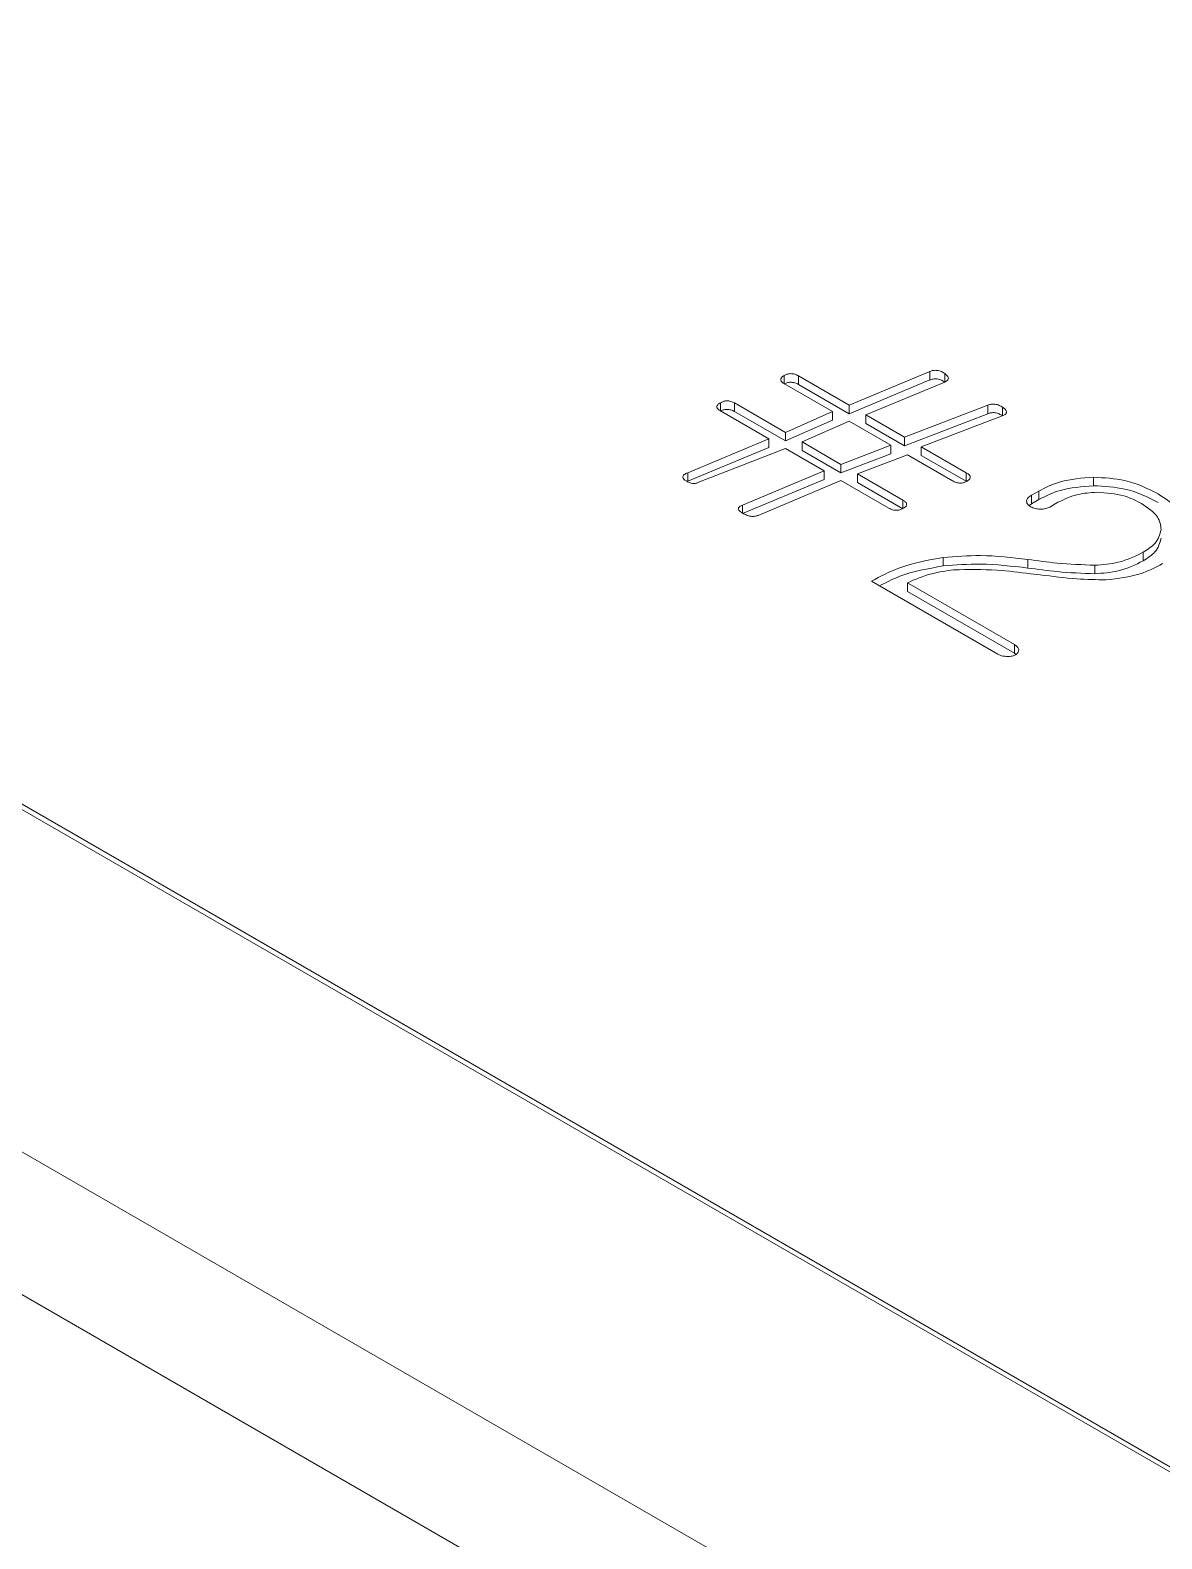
# Model space of a CAD drawing. Header units: millimetres. Extents: x 169 to 14583, y -399 to 10804.
# Drawn here: x 11593.96 to 11626.32, y 7122.91 to 7166.07 of the extents above; entities that cross this region are included whole.
import ezdxf

# ---------------------------------------------------------------- set-up
doc = ezdxf.new("R2010")
doc.units = ezdxf.units.MM
doc.header["$LTSCALE"] = 35

msp = doc.modelspace()

# ---------------------------------------------------------------- linework, layer by layer
at = {"color": 7, "linetype": 'Continuous', "lineweight": 18}
for p, q in [((11538.259, 7175.937), (11645.123, 7114.246)), ((11538.259, 7175.791), (11718.308, 7071.851)), ((11538.259, 7165.994), (11718.308, 7062.054)), ((11538.259, 7161.911), (11718.308, 7057.971)), ((11615.516, 7155.962), (11615.516, 7156.189)), ((11615.527, 7155.954), (11616.904, 7155.159)), ((11617.379, 7155.342), (11615.926, 7156.181)), ((11615.926, 7155.936), (11615.926, 7156.181)), ((11617.379, 7155.097), (11615.926, 7155.936)), ((11619.687, 7156.308), (11617.379, 7155.342)), ((11619.687, 7156.063), (11617.379, 7155.097)), ((11617.855, 7155.068), (11620.113, 7156.005)), ((11619.687, 7156.063), (11619.687, 7156.308)), ((11620.116, 7156.006), (11620.116, 7156.245)), ((11620.116, 7156), (11620.116, 7156.245)), ((11613.697, 7155.179), (11613.697, 7155.414)), ((11613.698, 7155.179), (11615.08, 7154.381)), ((11615.555, 7154.564), (11614.097, 7155.406)), ((11614.097, 7155.161), (11614.097, 7155.406)), ((11615.555, 7154.319), (11614.097, 7155.161)), ((11616.904, 7155.159), (11615.555, 7154.564)), ((11616.904, 7154.914), (11616.904, 7155.159)), ((11617.379, 7155.097), (11617.379, 7155.342)), ((11618.966, 7154.427), (11617.855, 7155.068)), ((11617.855, 7154.823), (11617.855, 7155.068)), ((11621.345, 7155.342), (11618.966, 7154.427)), ((11621.345, 7155.097), (11618.966, 7154.182)), ((11619.441, 7154.152), (11621.779, 7155.043)), ((11621.345, 7155.097), (11621.345, 7155.342)), ((11621.764, 7155.039), (11621.764, 7155.284)), ((11616.904, 7154.914), (11615.555, 7154.319)), ((11616.031, 7154.289), (11617.379, 7154.884)), ((11617.379, 7154.884), (11618.569, 7154.198)), ((11618.966, 7154.182), (11617.855, 7154.823)), ((11615.08, 7154.381), (11612.762, 7153.409)), ((11615.08, 7154.136), (11615.08, 7154.381)), ((11615.555, 7154.319), (11615.555, 7154.564)), ((11617.142, 7153.648), (11616.031, 7154.289)), ((11616.031, 7154.044), (11616.031, 7154.289)), ((11618.569, 7154.198), (11617.142, 7153.648)), ((11618.569, 7153.953), (11618.569, 7154.198)), ((11618.966, 7154.182), (11618.966, 7154.427)), ((11615.08, 7154.136), (11612.762, 7153.164)), ((11613.101, 7153.147), (11615.555, 7154.106)), ((11615.555, 7154.106), (11616.666, 7153.465)), ((11617.142, 7153.403), (11616.031, 7154.044)), ((11618.569, 7153.953), (11617.142, 7153.403)), ((11617.617, 7153.374), (11619.045, 7153.923)), ((11619.045, 7153.923), (11620.336, 7153.178)), ((11620.725, 7153.411), (11619.441, 7154.152)), ((11619.441, 7153.907), (11619.441, 7154.152)), ((11620.725, 7153.166), (11619.441, 7153.907)), ((11612.762, 7153.164), (11612.762, 7153.409)), ((11616.666, 7153.465), (11614.332, 7152.484)), ((11616.666, 7153.22), (11616.666, 7153.465)), ((11617.142, 7153.403), (11617.142, 7153.648)), ((11618.916, 7152.624), (11617.617, 7153.374)), ((11617.617, 7153.129), (11617.617, 7153.374)), ((11620.725, 7153.166), (11620.725, 7153.411)), ((11616.666, 7153.22), (11614.332, 7152.24)), ((11614.775, 7152.19), (11617.142, 7153.191)), ((11617.142, 7153.191), (11618.518, 7152.396)), ((11618.916, 7152.379), (11617.617, 7153.129)), ((11622.801, 7152.886), (11622.59, 7152.765)), ((11622.801, 7152.642), (11622.801, 7152.886)), ((11624.363, 7153.037), (11624.363, 7153.282)), ((11614.332, 7152.24), (11614.332, 7152.484)), ((11618.916, 7152.379), (11618.916, 7152.624)), ((11622.59, 7152.52), (11622.529, 7152.47)), ((11622.59, 7152.52), (11622.529, 7152.47)), ((11622.59, 7152.52), (11622.59, 7152.765)), ((11622.801, 7152.642), (11622.59, 7152.52)), ((11623.117, 7152.428), (11623.351, 7152.563)), ((11620.065, 7150.743), (11620.065, 7150.988)), ((11622.486, 7150.684), (11622.486, 7150.929)), ((11624.409, 7150.517), (11624.409, 7150.762)), ((11625.791, 7150.888), (11625.791, 7151.133)), ((11618.014, 7150.306), (11621.634, 7148.217)), ((11622.564, 7150.518), (11622.845, 7150.49)), ((11622.109, 7148.491), (11619.045, 7150.26)), ((11619.045, 7150.015), (11619.045, 7150.26)), ((11622.109, 7148.246), (11619.045, 7150.015)), ((11622.109, 7148.246), (11622.109, 7148.491)), ((11622.131, 7148.229), (11622.109, 7148.246)), ((11622.147, 7148.217), (11622.109, 7148.246))]:
    msp.add_line(p, q, dxfattribs=at)
for points, knots in [([(11620.116, 7156.245), (11620.085, 7156.265), (11620.023, 7156.305), (11619.906, 7156.342), (11619.782, 7156.34), (11619.719, 7156.319), (11619.687, 7156.308)], [0, 0, 0, 0, 0.280247, 0.559744, 0.77937, 1, 1, 1, 1]), ([(11620.116, 7156.245), (11620.085, 7156.265), (11620.023, 7156.305), (11619.906, 7156.342), (11619.782, 7156.34), (11619.719, 7156.319), (11619.687, 7156.308)], [0, 0, 0, 0, 0.280247, 0.559744, 0.77937, 1, 1, 1, 1]), ([(11615.516, 7156.189), (11615.487, 7156.17), (11615.429, 7156.132), (11615.41, 7156.058), (11615.458, 7155.998), (11615.504, 7155.969), (11615.527, 7155.954)], [0, 0, 0, 0, 0.2802844, 0.5586557, 0.779189, 1, 1, 1, 1]), ([(11615.516, 7156.189), (11615.487, 7156.17), (11615.429, 7156.132), (11615.41, 7156.058), (11615.458, 7155.998), (11615.504, 7155.969), (11615.527, 7155.954)], [0, 0, 0, 0, 0.2802844, 0.5586557, 0.779189, 1, 1, 1, 1]), ([(11615.926, 7156.181), (11615.893, 7156.199), (11615.829, 7156.233), (11615.703, 7156.251), (11615.593, 7156.229), (11615.542, 7156.203), (11615.516, 7156.189)], [0, 0, 0, 0, 0.2803598, 0.5592297, 0.7791196, 1, 1, 1, 1]), ([(11615.926, 7156.181), (11615.893, 7156.199), (11615.829, 7156.233), (11615.703, 7156.251), (11615.593, 7156.229), (11615.542, 7156.203), (11615.516, 7156.189)], [0, 0, 0, 0, 0.2803598, 0.5592297, 0.7791196, 1, 1, 1, 1]), ([(11615.926, 7155.936), (11615.893, 7155.954), (11615.829, 7155.988), (11615.703, 7156.006), (11615.593, 7155.984), (11615.542, 7155.958), (11615.516, 7155.944)], [0, 0, 0, 0, 0.2803598, 0.5592297, 0.7791196, 1, 1, 1, 1]), ([(11615.926, 7155.936), (11615.893, 7155.954), (11615.829, 7155.988), (11615.703, 7156.006), (11615.593, 7155.984), (11615.542, 7155.958), (11615.516, 7155.944)], [0, 0, 0, 0, 0.2803598, 0.5592297, 0.7791196, 1, 1, 1, 1]), ([(11620.116, 7156), (11620.085, 7156.02), (11620.023, 7156.06), (11619.906, 7156.097), (11619.782, 7156.095), (11619.719, 7156.074), (11619.687, 7156.063)], [0, 0, 0, 0, 0.280247, 0.559744, 0.77937, 1, 1, 1, 1]), ([(11620.116, 7156), (11620.085, 7156.02), (11620.023, 7156.06), (11619.906, 7156.097), (11619.782, 7156.095), (11619.719, 7156.074), (11619.687, 7156.063)], [0, 0, 0, 0, 0.280247, 0.559744, 0.77937, 1, 1, 1, 1]), ([(11620.113, 7156.005), (11620.136, 7156.016), (11620.181, 7156.038), (11620.221, 7156.087), (11620.217, 7156.164), (11620.157, 7156.211), (11620.116, 7156.245)], [0, 0, 0, 0, 0.187347, 0.374475, 0.56118, 1, 1, 1, 1]), ([(11620.113, 7156.005), (11620.136, 7156.016), (11620.181, 7156.038), (11620.221, 7156.087), (11620.217, 7156.164), (11620.157, 7156.211), (11620.116, 7156.245)], [0, 0, 0, 0, 0.187347, 0.374475, 0.56118, 1, 1, 1, 1]), ([(11614.097, 7155.406), (11614.065, 7155.423), (11614.001, 7155.456), (11613.88, 7155.474), (11613.771, 7155.453), (11613.722, 7155.427), (11613.697, 7155.414)], [0, 0, 0, 0, 0.280321, 0.559318, 0.779043, 1, 1, 1, 1]), ([(11614.097, 7155.406), (11614.065, 7155.423), (11614.001, 7155.456), (11613.88, 7155.474), (11613.771, 7155.453), (11613.722, 7155.427), (11613.697, 7155.414)], [0, 0, 0, 0, 0.280321, 0.559318, 0.779043, 1, 1, 1, 1]), ([(11613.697, 7155.414), (11613.667, 7155.395), (11613.608, 7155.358), (11613.585, 7155.284), (11613.629, 7155.223), (11613.675, 7155.193), (11613.698, 7155.179)], [0, 0, 0, 0, 0.280268, 0.559068, 0.779083, 1, 1, 1, 1]), ([(11613.697, 7155.414), (11613.667, 7155.395), (11613.608, 7155.358), (11613.585, 7155.284), (11613.629, 7155.223), (11613.675, 7155.193), (11613.698, 7155.179)], [0, 0, 0, 0, 0.280268, 0.559068, 0.779083, 1, 1, 1, 1]), ([(11614.097, 7155.161), (11614.065, 7155.178), (11614.001, 7155.211), (11613.88, 7155.229), (11613.771, 7155.208), (11613.722, 7155.182), (11613.697, 7155.169)], [0, 0, 0, 0, 0.280321, 0.559318, 0.779043, 1, 1, 1, 1]), ([(11614.097, 7155.161), (11614.065, 7155.178), (11614.001, 7155.211), (11613.88, 7155.229), (11613.771, 7155.208), (11613.722, 7155.182), (11613.697, 7155.169)], [0, 0, 0, 0, 0.280321, 0.559318, 0.779043, 1, 1, 1, 1]), ([(11621.764, 7155.284), (11621.733, 7155.303), (11621.671, 7155.34), (11621.557, 7155.376), (11621.436, 7155.375), (11621.375, 7155.353), (11621.345, 7155.342)], [0, 0, 0, 0, 0.2803191, 0.5598356, 0.7794816, 1, 1, 1, 1]), ([(11621.764, 7155.284), (11621.733, 7155.303), (11621.671, 7155.34), (11621.557, 7155.376), (11621.436, 7155.375), (11621.375, 7155.353), (11621.345, 7155.342)], [0, 0, 0, 0, 0.2803191, 0.5598356, 0.7794816, 1, 1, 1, 1]), ([(11621.764, 7155.039), (11621.733, 7155.058), (11621.671, 7155.095), (11621.557, 7155.131), (11621.436, 7155.13), (11621.375, 7155.108), (11621.345, 7155.097)], [0, 0, 0, 0, 0.2803191, 0.5598356, 0.7794816, 1, 1, 1, 1]), ([(11621.764, 7155.039), (11621.733, 7155.058), (11621.671, 7155.095), (11621.557, 7155.131), (11621.436, 7155.13), (11621.375, 7155.108), (11621.345, 7155.097)], [0, 0, 0, 0, 0.2803191, 0.5598356, 0.7794816, 1, 1, 1, 1]), ([(11621.779, 7155.043), (11621.809, 7155.059), (11621.856, 7155.082), (11621.88, 7155.128), (11621.881, 7155.198), (11621.816, 7155.246), (11621.764, 7155.284)], [0, 0, 0, 0, 0.2501959, 0.3762484, 0.5015302, 1, 1, 1, 1]), ([(11621.779, 7155.043), (11621.809, 7155.059), (11621.856, 7155.082), (11621.88, 7155.128), (11621.881, 7155.198), (11621.816, 7155.246), (11621.764, 7155.284)], [0, 0, 0, 0, 0.2501959, 0.3762484, 0.5015302, 1, 1, 1, 1]), ([(11612.762, 7153.409), (11612.726, 7153.394), (11612.653, 7153.363), (11612.606, 7153.289), (11612.645, 7153.224), (11612.691, 7153.193), (11612.714, 7153.177)], [0, 0, 0, 0, 0.281385, 0.55844, 0.778818, 1, 1, 1, 1]), ([(11612.762, 7153.409), (11612.726, 7153.394), (11612.653, 7153.363), (11612.606, 7153.289), (11612.645, 7153.224), (11612.691, 7153.193), (11612.714, 7153.177)], [0, 0, 0, 0, 0.281385, 0.55844, 0.778818, 1, 1, 1, 1]), ([(11620.75, 7153.168), (11620.78, 7153.188), (11620.841, 7153.227), (11620.851, 7153.305), (11620.798, 7153.366), (11620.749, 7153.396), (11620.725, 7153.411)], [0, 0, 0, 0, 0.2805, 0.558488, 0.779122, 1, 1, 1, 1]), ([(11620.75, 7153.168), (11620.78, 7153.188), (11620.841, 7153.227), (11620.851, 7153.305), (11620.798, 7153.366), (11620.749, 7153.396), (11620.725, 7153.411)], [0, 0, 0, 0, 0.2805, 0.558488, 0.779122, 1, 1, 1, 1]), ([(11612.714, 7153.177), (11612.744, 7153.16), (11612.803, 7153.126), (11612.914, 7153.096), (11613.026, 7153.109), (11613.076, 7153.134), (11613.101, 7153.147)], [0, 0, 0, 0, 0.280278, 0.559613, 0.779193, 1, 1, 1, 1]), ([(11612.714, 7153.177), (11612.744, 7153.16), (11612.803, 7153.126), (11612.914, 7153.096), (11613.026, 7153.109), (11613.076, 7153.134), (11613.101, 7153.147)], [0, 0, 0, 0, 0.280278, 0.559613, 0.779193, 1, 1, 1, 1]), ([(11620.336, 7153.178), (11620.369, 7153.161), (11620.435, 7153.126), (11620.56, 7153.105), (11620.672, 7153.128), (11620.724, 7153.154), (11620.75, 7153.168)], [0, 0, 0, 0, 0.280346, 0.559171, 0.779211, 1, 1, 1, 1]), ([(11620.336, 7153.178), (11620.369, 7153.161), (11620.435, 7153.126), (11620.56, 7153.105), (11620.672, 7153.128), (11620.724, 7153.154), (11620.75, 7153.168)], [0, 0, 0, 0, 0.280346, 0.559171, 0.779211, 1, 1, 1, 1]), ([(11624.363, 7153.282), (11624.034, 7153.256), (11623.444, 7153.21), (11622.998, 7152.985), (11622.801, 7152.886)], [0, 0, 0, 0, 0.5589326, 1, 1, 1, 1]), ([(11624.363, 7153.282), (11624.034, 7153.256), (11623.444, 7153.21), (11622.998, 7152.985), (11622.801, 7152.886)], [0, 0, 0, 0, 0.5589326, 1, 1, 1, 1]), ([(11624.363, 7153.037), (11624.034, 7153.011), (11623.444, 7152.965), (11622.998, 7152.74), (11622.801, 7152.642)], [0, 0, 0, 0, 0.5589326, 1, 1, 1, 1]), ([(11624.363, 7153.037), (11624.034, 7153.011), (11623.444, 7152.965), (11622.998, 7152.74), (11622.801, 7152.642)], [0, 0, 0, 0, 0.5589326, 1, 1, 1, 1]), ([(11626.218, 7152.804), (11625.917, 7152.955), (11625.378, 7153.225), (11624.674, 7153.265), (11624.363, 7153.282)], [0, 0, 0, 0, 0.559981, 1, 1, 1, 1]), ([(11626.218, 7152.804), (11625.917, 7152.955), (11625.378, 7153.225), (11624.674, 7153.265), (11624.363, 7153.282)], [0, 0, 0, 0, 0.559981, 1, 1, 1, 1]), ([(11626.218, 7152.559), (11625.917, 7152.71), (11625.378, 7152.98), (11624.674, 7153.02), (11624.363, 7153.037)], [0, 0, 0, 0, 0.559981, 1, 1, 1, 1]), ([(11626.218, 7152.559), (11625.917, 7152.71), (11625.378, 7152.98), (11624.674, 7153.02), (11624.363, 7153.037)], [0, 0, 0, 0, 0.559981, 1, 1, 1, 1]), ([(11614.332, 7152.484), (11614.301, 7152.47), (11614.253, 7152.449), (11614.213, 7152.408), (11614.207, 7152.361), (11614.247, 7152.305), (11614.301, 7152.272), (11614.329, 7152.255)], [0, 0, 0, 0, 0.249543, 0.374921, 0.500101, 0.749052, 1, 1, 1, 1]), ([(11614.332, 7152.484), (11614.301, 7152.47), (11614.253, 7152.449), (11614.213, 7152.408), (11614.207, 7152.361), (11614.247, 7152.305), (11614.301, 7152.272), (11614.329, 7152.255)], [0, 0, 0, 0, 0.249543, 0.374921, 0.500101, 0.749052, 1, 1, 1, 1]), ([(11618.931, 7152.392), (11618.96, 7152.411), (11619.018, 7152.448), (11619.032, 7152.522), (11618.984, 7152.581), (11618.939, 7152.609), (11618.916, 7152.624)], [0, 0, 0, 0, 0.280092, 0.558927, 0.779053, 1, 1, 1, 1]), ([(11618.931, 7152.392), (11618.96, 7152.411), (11619.018, 7152.448), (11619.032, 7152.522), (11618.984, 7152.581), (11618.939, 7152.609), (11618.916, 7152.624)], [0, 0, 0, 0, 0.280092, 0.558927, 0.779053, 1, 1, 1, 1]), ([(11622.59, 7152.765), (11622.547, 7152.737), (11622.471, 7152.686), (11622.456, 7152.621), (11622.449, 7152.592)], [0, 0, 0, 0, 0.56016, 1, 1, 1, 1]), ([(11622.59, 7152.765), (11622.547, 7152.737), (11622.471, 7152.686), (11622.456, 7152.621), (11622.449, 7152.592)], [0, 0, 0, 0, 0.56016, 1, 1, 1, 1]), ([(11622.449, 7152.592), (11622.458, 7152.559), (11622.474, 7152.501), (11622.54, 7152.457), (11622.569, 7152.438)], [0, 0, 0, 0, 0.558994, 1, 1, 1, 1]), ([(11622.449, 7152.592), (11622.458, 7152.559), (11622.474, 7152.501), (11622.54, 7152.457), (11622.569, 7152.438)], [0, 0, 0, 0, 0.558994, 1, 1, 1, 1]), ([(11623.351, 7152.563), (11623.533, 7152.652), (11623.857, 7152.81), (11624.277, 7152.838), (11624.461, 7152.851)], [0, 0, 0, 0, 0.559664, 1, 1, 1, 1]), ([(11623.351, 7152.563), (11623.533, 7152.652), (11623.857, 7152.81), (11624.277, 7152.838), (11624.461, 7152.851)], [0, 0, 0, 0, 0.559664, 1, 1, 1, 1]), ([(11624.461, 7152.851), (11624.733, 7152.832), (11625.22, 7152.8), (11625.583, 7152.612), (11625.743, 7152.529)], [0, 0, 0, 0, 0.558166, 1, 1, 1, 1]), ([(11624.461, 7152.851), (11624.733, 7152.832), (11625.22, 7152.8), (11625.583, 7152.612), (11625.743, 7152.529)], [0, 0, 0, 0, 0.558166, 1, 1, 1, 1]), ([(11625.743, 7152.529), (11625.923, 7152.407), (11626.246, 7152.189), (11626.285, 7151.906), (11626.302, 7151.781)], [0, 0, 0, 0, 0.559929, 1, 1, 1, 1]), ([(11625.743, 7152.529), (11625.923, 7152.407), (11626.246, 7152.189), (11626.285, 7151.906), (11626.302, 7151.781)], [0, 0, 0, 0, 0.559929, 1, 1, 1, 1]), ([(11627.036, 7151.728), (11626.988, 7151.956), (11626.901, 7152.365), (11626.427, 7152.669), (11626.218, 7152.804)], [0, 0, 0, 0, 0.558347, 1, 1, 1, 1]), ([(11627.036, 7151.728), (11626.988, 7151.956), (11626.901, 7152.365), (11626.427, 7152.669), (11626.218, 7152.804)], [0, 0, 0, 0, 0.5583473, 1, 1, 1, 1]), ([(11614.329, 7152.255), (11614.362, 7152.236), (11614.43, 7152.198), (11614.549, 7152.161), (11614.676, 7152.159), (11614.742, 7152.18), (11614.775, 7152.19)], [0, 0, 0, 0, 0.280255, 0.559879, 0.779626, 1, 1, 1, 1]), ([(11614.329, 7152.255), (11614.362, 7152.236), (11614.43, 7152.198), (11614.549, 7152.161), (11614.676, 7152.159), (11614.742, 7152.18), (11614.775, 7152.19)], [0, 0, 0, 0, 0.280255, 0.559879, 0.779626, 1, 1, 1, 1]), ([(11618.518, 7152.396), (11618.551, 7152.379), (11618.616, 7152.344), (11618.744, 7152.328), (11618.853, 7152.353), (11618.905, 7152.379), (11618.931, 7152.392)], [0, 0, 0, 0, 0.2803433, 0.5590446, 0.7791674, 1, 1, 1, 1]), ([(11618.518, 7152.396), (11618.551, 7152.379), (11618.616, 7152.344), (11618.744, 7152.328), (11618.853, 7152.353), (11618.905, 7152.379), (11618.931, 7152.392)], [0, 0, 0, 0, 0.2803433, 0.5590446, 0.7791674, 1, 1, 1, 1]), ([(11622.569, 7152.438), (11622.613, 7152.417), (11622.691, 7152.379), (11622.791, 7152.371), (11622.836, 7152.367)], [0, 0, 0, 0, 0.559614, 1, 1, 1, 1]), ([(11622.569, 7152.438), (11622.613, 7152.417), (11622.691, 7152.379), (11622.791, 7152.371), (11622.836, 7152.367)], [0, 0, 0, 0, 0.559614, 1, 1, 1, 1]), ([(11622.836, 7152.367), (11622.895, 7152.369), (11623.001, 7152.371), (11623.082, 7152.411), (11623.117, 7152.428)], [0, 0, 0, 0, 0.559378, 1, 1, 1, 1]), ([(11622.836, 7152.367), (11622.895, 7152.369), (11623.001, 7152.371), (11623.082, 7152.411), (11623.117, 7152.428)], [0, 0, 0, 0, 0.559378, 1, 1, 1, 1]), ([(11626.302, 7151.781), (11626.264, 7151.644), (11626.198, 7151.399), (11625.916, 7151.215), (11625.791, 7151.133)], [0, 0, 0, 0, 0.558787, 1, 1, 1, 1]), ([(11626.302, 7151.781), (11626.264, 7151.644), (11626.198, 7151.399), (11625.916, 7151.215), (11625.791, 7151.133)], [0, 0, 0, 0, 0.558787, 1, 1, 1, 1]), ([(11626.302, 7151.536), (11626.264, 7151.399), (11626.198, 7151.154), (11625.916, 7150.97), (11625.791, 7150.888)], [0, 0, 0, 0, 0.558787, 1, 1, 1, 1]), ([(11626.302, 7151.536), (11626.264, 7151.399), (11626.198, 7151.154), (11625.916, 7150.97), (11625.791, 7150.888)], [0, 0, 0, 0, 0.558787, 1, 1, 1, 1]), ([(11620.065, 7150.988), (11619.634, 7150.908), (11618.864, 7150.764), (11618.274, 7150.446), (11618.014, 7150.306)], [0, 0, 0, 0, 0.5592101, 1, 1, 1, 1]), ([(11620.065, 7150.988), (11619.634, 7150.908), (11618.864, 7150.764), (11618.274, 7150.446), (11618.014, 7150.306)], [0, 0, 0, 0, 0.5592101, 1, 1, 1, 1]), ([(11620.065, 7150.743), (11619.631, 7150.665), (11618.954, 7150.544), (11618.434, 7150.27), (11618.247, 7150.172)], [0, 0, 0, 0, 0.63986, 1, 1, 1, 1]), ([(11620.065, 7150.743), (11619.631, 7150.665), (11618.954, 7150.544), (11618.434, 7150.27), (11618.247, 7150.172)], [0, 0, 0, 0, 0.63986, 1, 1, 1, 1]), ([(11622.486, 7150.929), (11622.036, 7150.982), (11621.233, 7151.077), (11620.421, 7151.015), (11620.065, 7150.988)], [0, 0, 0, 0, 0.560218, 1, 1, 1, 1]), ([(11622.486, 7150.929), (11622.036, 7150.982), (11621.233, 7151.077), (11620.421, 7151.015), (11620.065, 7150.988)], [0, 0, 0, 0, 0.560218, 1, 1, 1, 1]), ([(11622.486, 7150.684), (11622.036, 7150.737), (11621.233, 7150.832), (11620.421, 7150.77), (11620.065, 7150.743)], [0, 0, 0, 0, 0.560218, 1, 1, 1, 1]), ([(11622.486, 7150.684), (11622.036, 7150.737), (11621.233, 7150.832), (11620.421, 7150.77), (11620.065, 7150.743)], [0, 0, 0, 0, 0.560218, 1, 1, 1, 1]), ([(11624.409, 7150.762), (11624.046, 7150.777), (11623.397, 7150.804), (11622.765, 7150.891), (11622.486, 7150.929)], [0, 0, 0, 0, 0.559584, 1, 1, 1, 1]), ([(11624.409, 7150.762), (11624.046, 7150.777), (11623.397, 7150.804), (11622.765, 7150.891), (11622.486, 7150.929)], [0, 0, 0, 0, 0.559584, 1, 1, 1, 1]), ([(11625.791, 7151.133), (11625.565, 7151.022), (11625.161, 7150.824), (11624.639, 7150.781), (11624.409, 7150.762)], [0, 0, 0, 0, 0.559645, 1, 1, 1, 1]), ([(11625.791, 7151.133), (11625.565, 7151.022), (11625.161, 7150.824), (11624.639, 7150.781), (11624.409, 7150.762)], [0, 0, 0, 0, 0.559645, 1, 1, 1, 1]), ([(11625.791, 7150.888), (11625.565, 7150.777), (11625.161, 7150.579), (11624.639, 7150.536), (11624.409, 7150.517)], [0, 0, 0, 0, 0.559645, 1, 1, 1, 1]), ([(11625.791, 7150.888), (11625.565, 7150.777), (11625.161, 7150.579), (11624.639, 7150.536), (11624.409, 7150.517)], [0, 0, 0, 0, 0.559645, 1, 1, 1, 1]), ([(11624.724, 7150.344), (11625.066, 7150.385), (11625.678, 7150.46), (11626.137, 7150.702), (11626.34, 7150.809)], [0, 0, 0, 0, 0.558534, 1, 1, 1, 1]), ([(11624.724, 7150.344), (11625.066, 7150.385), (11625.678, 7150.46), (11626.137, 7150.702), (11626.34, 7150.809)], [0, 0, 0, 0, 0.558534, 1, 1, 1, 1]), ([(11619.045, 7150.26), (11619.269, 7150.358), (11619.669, 7150.532), (11620.153, 7150.602), (11620.366, 7150.632)], [0, 0, 0, 0, 0.560217, 1, 1, 1, 1]), ([(11619.045, 7150.26), (11619.269, 7150.358), (11619.669, 7150.532), (11620.153, 7150.602), (11620.366, 7150.632)], [0, 0, 0, 0, 0.560217, 1, 1, 1, 1]), ([(11620.366, 7150.632), (11620.781, 7150.639), (11621.522, 7150.652), (11622.245, 7150.559), (11622.564, 7150.518)], [0, 0, 0, 0, 0.55924, 1, 1, 1, 1]), ([(11620.366, 7150.632), (11620.781, 7150.639), (11621.522, 7150.652), (11622.245, 7150.559), (11622.564, 7150.518)], [0, 0, 0, 0, 0.55924, 1, 1, 1, 1]), ([(11624.409, 7150.517), (11624.046, 7150.532), (11623.397, 7150.559), (11622.765, 7150.646), (11622.486, 7150.684)], [0, 0, 0, 0, 0.559584, 1, 1, 1, 1]), ([(11624.409, 7150.517), (11624.046, 7150.532), (11623.397, 7150.559), (11622.765, 7150.646), (11622.486, 7150.684)], [0, 0, 0, 0, 0.559584, 1, 1, 1, 1]), ([(11622.845, 7150.49), (11623.192, 7150.445), (11623.812, 7150.364), (11624.445, 7150.35), (11624.724, 7150.344)], [0, 0, 0, 0, 0.560383, 1, 1, 1, 1]), ([(11622.845, 7150.49), (11623.192, 7150.445), (11623.812, 7150.364), (11624.445, 7150.35), (11624.724, 7150.344)], [0, 0, 0, 0, 0.560383, 1, 1, 1, 1]), ([(11621.634, 7148.217), (11621.677, 7148.197), (11621.755, 7148.161), (11621.854, 7148.155), (11621.898, 7148.153)], [0, 0, 0, 0, 0.5595994, 1, 1, 1, 1]), ([(11621.634, 7148.217), (11621.677, 7148.197), (11621.755, 7148.161), (11621.854, 7148.155), (11621.898, 7148.153)], [0, 0, 0, 0, 0.5595994, 1, 1, 1, 1]), ([(11621.898, 7148.153), (11621.948, 7148.153), (11622.038, 7148.154), (11622.107, 7148.186), (11622.138, 7148.2)], [0, 0, 0, 0, 0.559792, 1, 1, 1, 1]), ([(11621.898, 7148.153), (11621.948, 7148.153), (11622.038, 7148.154), (11622.107, 7148.186), (11622.138, 7148.2)], [0, 0, 0, 0, 0.559792, 1, 1, 1, 1]), ([(11622.228, 7148.344), (11622.219, 7148.375), (11622.201, 7148.43), (11622.137, 7148.473), (11622.109, 7148.491)], [0, 0, 0, 0, 0.5597, 1, 1, 1, 1]), ([(11622.228, 7148.344), (11622.219, 7148.375), (11622.201, 7148.43), (11622.137, 7148.473), (11622.109, 7148.491)], [0, 0, 0, 0, 0.5597, 1, 1, 1, 1]), ([(11622.138, 7148.2), (11622.17, 7148.224), (11622.228, 7148.267), (11622.228, 7148.32), (11622.228, 7148.344)], [0, 0, 0, 0, 0.559157, 1, 1, 1, 1]), ([(11622.138, 7148.2), (11622.17, 7148.224), (11622.228, 7148.267), (11622.228, 7148.32), (11622.228, 7148.344)], [0, 0, 0, 0, 0.559157, 1, 1, 1, 1])]:
    msp.add_open_spline(points, degree=3, knots=knots, dxfattribs=at)

doc.saveas('drawing.dxf')
